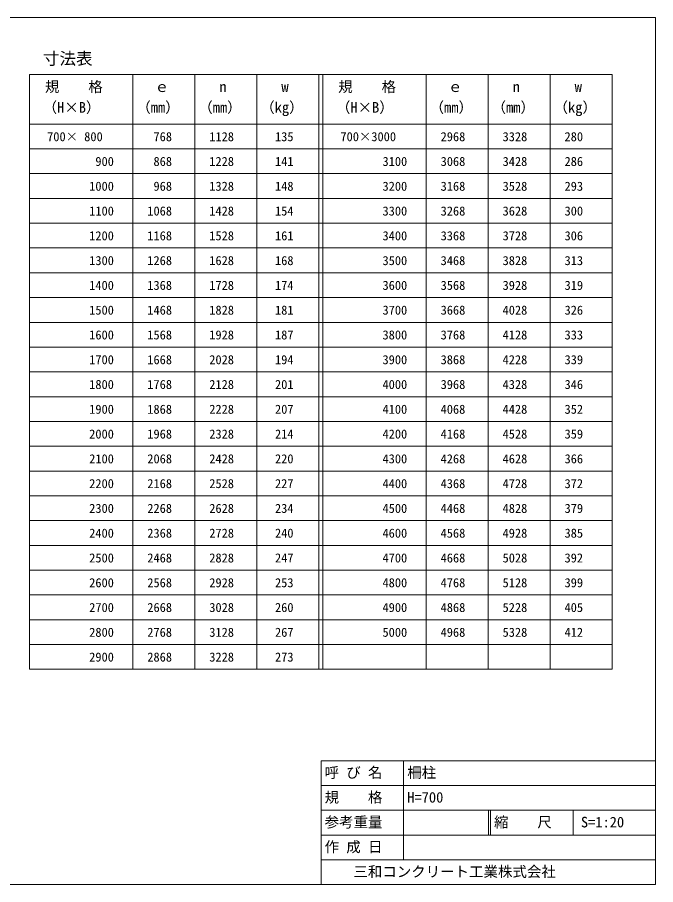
# Model space of a CAD drawing. Units: millimetres, scale not verified. Extents: x -90820 to 31671, y 1380 to 22380.
# Drawn here: x 16220 to 31671, y 1380 to 22380 of the extents above; entities that cross this region are included whole.
import ezdxf
from ezdxf.enums import TextEntityAlignment as Align

# ---------------------------------------------------------------- set-up
doc = ezdxf.new("R2010")
doc.units = ezdxf.units.MM
doc.header["$LTSCALE"] = 40
doc.layers.add('D-MTR-FRAM（材料表図枠）', color=2, linetype='Continuous', lineweight=18)
doc.layers.add('D-TTL(外枠）', color=2, linetype='Continuous', lineweight=18)
for name, color, linetype in [('D-MTR-TXT(文字列）', 7, 'Continuous'), ('D-MTR（材料表タイトル）', 7, 'Continuous'), ('D-TTL-TXT（文字）', 7, 'Continuous')]:
    doc.layers.add(name, color=color, linetype=linetype)
doc.styles.add('ＭＳ ゴシック', font='')
doc.styles.get('ＭＳ ゴシック').set_extended_font_data('MS Gothic')

msp = doc.modelspace()

# ---------------------------------------------------------------- linework, layer by layer
at = {"layer": 'D-MTR-FRAM（材料表図枠）'}
for p, q in [((16517.45, 20995.51), (30617.45, 20995.51)), ((16517.45, 6595.51), (16517.45, 20995.51)), ((19017.45, 6595.51), (19017.45, 20995.51)), ((20517.45, 6595.51), (20517.45, 20995.51)), ((22017.45, 6595.51), (22017.45, 20995.51)), ((23517.45, 6595.51), (23517.45, 20995.51)), ((23617.45, 6595.51), (23617.45, 20995.51)), ((26117.45, 6595.51), (26117.45, 20995.51)), ((27617.45, 6595.51), (27617.45, 20995.51)), ((29117.45, 6595.51), (29117.45, 20995.51)), ((30617.45, 6595.51), (30617.45, 20995.51)), ((16517.45, 19795.51), (30617.45, 19795.51)), ((16517.45, 19195.51), (30617.45, 19195.51)), ((16517.45, 18595.51), (30617.45, 18595.51)), ((16517.45, 17995.51), (30617.45, 17995.51)), ((16517.45, 17395.51), (30617.45, 17395.51)), ((16517.45, 16795.51), (30617.45, 16795.51)), ((16517.45, 16195.51), (30617.45, 16195.51)), ((16517.45, 15595.51), (30617.45, 15595.51)), ((16517.45, 14995.51), (30617.45, 14995.51)), ((16517.45, 14395.51), (30617.45, 14395.51)), ((16517.45, 13795.51), (30617.45, 13795.51)), ((16517.45, 13195.51), (30617.45, 13195.51)), ((16517.45, 12595.51), (30617.45, 12595.51)), ((16517.45, 11995.51), (30617.45, 11995.51)), ((16517.45, 11395.51), (30617.45, 11395.51)), ((16517.45, 10795.51), (30617.45, 10795.51)), ((16517.45, 10195.51), (30617.45, 10195.51)), ((16517.45, 9595.51), (30617.45, 9595.51)), ((16517.45, 8995.51), (30617.45, 8995.51)), ((16517.45, 8395.51), (30617.45, 8395.51)), ((16517.45, 7795.51), (30617.45, 7795.51)), ((16517.45, 7195.51), (30617.45, 7195.51)), ((16517.45, 6595.51), (30617.45, 6595.51))]:
    msp.add_line(p, q, dxfattribs=at)
at = {"layer": 'D-TTL(外枠）'}
for p, q in [((1971.41, 22380.23), (31671.41, 22380.23)), ((31671.41, 1380.23), (31671.41, 22380.23)), ((23571.41, 4380.23), (23571.41, 1380.23)), ((23571.41, 4380.23), (31671.41, 4380.23)), ((25571.41, 4380.23), (25571.41, 1980.23)), ((23571.41, 3780.23), (31671.41, 3780.23)), ((23571.41, 3180.23), (31671.41, 3180.23)), ((27621.41, 3180.23), (27621.41, 2580.23)), ((27671.41, 3180.23), (27671.41, 2580.23)), ((29671.41, 3180.23), (29671.41, 2580.23)), ((23570.46, 2580.23), (31671.41, 2580.23)), ((23571.41, 1980.23), (31671.41, 1980.23)), ((31671.41, 1380.23), (1971.41, 1380.23)), ((1971.41, 1380.23), (31671.41, 1380.23))]:
    msp.add_line(p, q, dxfattribs=at)

# ---------------------------------------------------------------- texts
at = {"layer": 'D-MTR-TXT(文字列）', "style": 'ＭＳ ゴシック'}
for s, height, p in [('規\u3000  格', 256.6, (16888.1, 20495.51)), ('規\u3000  格', 256.6, (23988.1, 20495.51)), ('ｅ', 256.6, (19543.49, 20495.51)), ('n', 256.6, (21111.38, 20495.51)), ('w', 256.6, (22611.38, 20495.51)), ('ｅ', 256.6, (26643.49, 20495.51)), ('n', 256.6, (28211.38, 20495.51)), ('w', 256.6, (29711.38, 20495.51)), ('（H×B）', 256.6, (16832.9, 19995.51)), ('（mm）', 256.6, (19100.29, 19995.51)), ('（mm）', 256.6, (20600.29, 19995.51)), ('（kg）', 256.6, (22100.29, 19995.51)), ('（H×B）', 256.6, (23932.9, 19995.51)), ('（mm）', 256.6, (26200.29, 19995.51)), ('（mm）', 256.6, (27700.29, 19995.51)), ('（kg）', 256.6, (29200.29, 19995.51)), (' 700× 800', 219.9, (16791.47, 19315.51)), (' 768', 219.9, (19366.05, 19315.51)), ('1128', 219.9, (20866.05, 19315.51)), ('135', 219.9, (22457.01, 19315.51)), (' 700×3000', 219.9, (23891.47, 19315.51)), ('2968', 219.9, (26466.05, 19315.51)), ('3328', 219.9, (27966.05, 19315.51)), ('280', 219.9, (29466.05, 19315.51)), (' 900', 219.9, (17959.32, 18715.51)), (' 868', 219.9, (19366.05, 18715.51)), ('1228', 219.9, (20866.05, 18715.51)), ('141', 219.9, (22457.01, 18715.51)), ('3100', 219.9, (25059.32, 18715.51)), ('3068', 219.9, (26466.05, 18715.51)), ('3428', 219.9, (27966.05, 18715.51)), ('286', 219.9, (29466.05, 18715.51)), ('1000', 219.9, (17959.32, 18115.51)), (' 968', 219.9, (19366.05, 18115.51)), ('1328', 219.9, (20866.05, 18115.51)), ('148', 219.9, (22457.01, 18115.51)), ('3200', 219.9, (25059.32, 18115.51)), ('3168', 219.9, (26466.05, 18115.51)), ('3528', 219.9, (27966.05, 18115.51)), ('293', 219.9, (29466.05, 18115.51)), ('1100', 219.9, (17959.32, 17515.51)), ('1068', 219.9, (19366.05, 17515.51)), ('1428', 219.9, (20866.05, 17515.51)), ('154', 219.9, (22457.01, 17515.51)), ('3300', 219.9, (25059.32, 17515.51)), ('3268', 219.9, (26466.05, 17515.51)), ('3628', 219.9, (27966.05, 17515.51)), ('300', 219.9, (29466.05, 17515.51)), ('1200', 219.9, (17959.32, 16915.51)), ('1168', 219.9, (19366.05, 16915.51)), ('1528', 219.9, (20866.05, 16915.51)), ('161', 219.9, (22457.01, 16915.51)), ('3400', 219.9, (25059.32, 16915.51)), ('3368', 219.9, (26466.05, 16915.51)), ('3728', 219.9, (27966.05, 16915.51)), ('306', 219.9, (29466.05, 16915.51)), ('1300', 219.9, (17959.32, 16315.51)), ('1268', 219.9, (19366.05, 16315.51)), ('1628', 219.9, (20866.05, 16315.51)), ('168', 219.9, (22457.01, 16315.51)), ('3500', 219.9, (25059.32, 16315.51)), ('3468', 219.9, (26466.05, 16315.51)), ('3828', 219.9, (27966.05, 16315.51)), ('313', 219.9, (29466.05, 16315.51)), ('1400', 219.9, (17959.32, 15715.51)), ('1368', 219.9, (19366.05, 15715.51)), ('1728', 219.9, (20866.05, 15715.51)), ('174', 219.9, (22457.01, 15715.51)), ('3600', 219.9, (25059.32, 15715.51)), ('3568', 219.9, (26466.05, 15715.51)), ('3928', 219.9, (27966.05, 15715.51)), ('319', 219.9, (29466.05, 15715.51)), ('1500', 219.9, (17959.32, 15115.51)), ('1468', 219.9, (19366.05, 15115.51)), ('1828', 219.9, (20866.05, 15115.51)), ('181', 219.9, (22457.01, 15115.51)), ('3700', 219.9, (25059.32, 15115.51)), ('3668', 219.9, (26466.05, 15115.51)), ('4028', 219.9, (27966.05, 15115.51)), ('326', 219.9, (29466.05, 15115.51)), ('1600', 219.9, (17959.32, 14515.51)), ('1568', 219.9, (19366.05, 14515.51)), ('1928', 219.9, (20866.05, 14515.51)), ('187', 219.9, (22457.01, 14515.51)), ('3800', 219.9, (25059.32, 14515.51)), ('3768', 219.9, (26466.05, 14515.51)), ('4128', 219.9, (27966.05, 14515.51)), ('333', 219.9, (29466.05, 14515.51)), ('1700', 219.9, (17959.32, 13915.51)), ('1668', 219.9, (19366.05, 13915.51)), ('2028', 219.9, (20866.05, 13915.51)), ('194', 219.9, (22457.01, 13915.51)), ('3900', 219.9, (25059.32, 13915.51)), ('3868', 219.9, (26466.05, 13915.51)), ('4228', 219.9, (27966.05, 13915.51)), ('339', 219.9, (29466.05, 13915.51)), ('1800', 219.9, (17959.32, 13315.51)), ('1768', 219.9, (19366.05, 13315.51)), ('2128', 219.9, (20866.05, 13315.51)), ('201', 219.9, (22457.01, 13315.51)), ('4000', 219.9, (25059.32, 13315.51)), ('3968', 219.9, (26466.05, 13315.51)), ('4328', 219.9, (27966.05, 13315.51)), ('346', 219.9, (29466.05, 13315.51)), ('1900', 219.9, (17959.32, 12715.51)), ('1868', 219.9, (19366.05, 12715.51)), ('2228', 219.9, (20866.05, 12715.51)), ('207', 219.9, (22457.01, 12715.51)), ('4100', 219.9, (25059.32, 12715.51)), ('4068', 219.9, (26466.05, 12715.51)), ('4428', 219.9, (27966.05, 12715.51)), ('352', 219.9, (29466.05, 12715.51)), ('2000', 219.9, (17959.32, 12115.51)), ('1968', 219.9, (19366.05, 12115.51)), ('2328', 219.9, (20866.05, 12115.51)), ('214', 219.9, (22457.01, 12115.51)), ('4200', 219.9, (25059.32, 12115.51)), ('4168', 219.9, (26466.05, 12115.51)), ('4528', 219.9, (27966.05, 12115.51)), ('359', 219.9, (29466.05, 12115.51)), ('2100', 219.9, (17959.32, 11515.51)), ('2068', 219.9, (19366.05, 11515.51)), ('2428', 219.9, (20866.05, 11515.51)), ('220', 219.9, (22457.01, 11515.51)), ('4300', 219.9, (25059.32, 11515.51)), ('4268', 219.9, (26466.05, 11515.51)), ('4628', 219.9, (27966.05, 11515.51)), ('366', 219.9, (29466.05, 11515.51)), ('2200', 219.9, (17959.32, 10915.51)), ('2168', 219.9, (19366.05, 10915.51)), ('2528', 219.9, (20866.05, 10915.51)), ('227', 219.9, (22457.01, 10915.51)), ('4400', 219.9, (25059.32, 10915.51)), ('4368', 219.9, (26466.05, 10915.51)), ('4728', 219.9, (27966.05, 10915.51)), ('372', 219.9, (29466.05, 10915.51)), ('2300', 219.9, (17959.32, 10315.51)), ('2268', 219.9, (19366.05, 10315.51)), ('2628', 219.9, (20866.05, 10315.51)), ('234', 219.9, (22457.01, 10315.51)), ('4500', 219.9, (25059.32, 10315.51)), ('4468', 219.9, (26466.05, 10315.51)), ('4828', 219.9, (27966.05, 10315.51)), ('379', 219.9, (29466.05, 10315.51)), ('2400', 219.9, (17959.32, 9715.51)), ('2368', 219.9, (19366.05, 9715.51)), ('2728', 219.9, (20866.05, 9715.51)), ('240', 219.9, (22457.01, 9715.51)), ('4600', 219.9, (25059.32, 9715.51)), ('4568', 219.9, (26466.05, 9715.51)), ('4928', 219.9, (27966.05, 9715.51)), ('385', 219.9, (29466.05, 9715.51)), ('2500', 219.9, (17959.32, 9115.51)), ('2468', 219.9, (19366.05, 9115.51)), ('2828', 219.9, (20866.05, 9115.51)), ('247', 219.9, (22457.01, 9115.51)), ('4700', 219.9, (25059.32, 9115.51)), ('4668', 219.9, (26466.05, 9115.51)), ('5028', 219.9, (27966.05, 9115.51)), ('392', 219.9, (29466.05, 9115.51)), ('2600', 219.9, (17959.32, 8515.51)), ('2568', 219.9, (19366.05, 8515.51)), ('2928', 219.9, (20866.05, 8515.51)), ('253', 219.9, (22457.01, 8515.51)), ('4800', 219.9, (25059.32, 8515.51)), ('4768', 219.9, (26466.05, 8515.51)), ('5128', 219.9, (27966.05, 8515.51)), ('399', 219.9, (29466.05, 8515.51)), ('2700', 219.9, (17959.32, 7915.51)), ('2668', 219.9, (19366.05, 7915.51)), ('3028', 219.9, (20866.05, 7915.51)), ('260', 219.9, (22457.01, 7915.51)), ('4900', 219.9, (25059.32, 7915.51)), ('4868', 219.9, (26466.05, 7915.51)), ('5228', 219.9, (27966.05, 7915.51)), ('405', 219.9, (29466.05, 7915.51)), ('2800', 219.9, (17959.32, 7315.51)), ('2768', 219.9, (19366.05, 7315.51)), ('3128', 219.9, (20866.05, 7315.51)), ('267', 219.9, (22457.01, 7315.51)), ('5000', 219.9, (25059.32, 7315.51)), ('4968', 219.9, (26466.05, 7315.51)), ('5328', 219.9, (27966.05, 7315.51)), ('412', 219.9, (29466.05, 7315.51)), ('2900', 219.9, (17959.32, 6715.51)), ('2868', 219.9, (19366.05, 6715.51)), ('3228', 219.9, (20866.05, 6715.51)), ('273', 219.9, (22457.01, 6715.51))]:
    msp.add_text(s, height=height, dxfattribs=at).set_placement(p, align=Align.BOTTOM_LEFT)
at = {"layer": 'D-MTR（材料表タイトル）', "style": 'ＭＳ ゴシック'}
msp.add_text('寸法表', height=293.3, dxfattribs=at).set_placement((16839.86, 21148.03), align=Align.BOTTOM_LEFT)
at = {"layer": 'D-TTL-TXT（文字）', "style": 'ＭＳ ゴシック'}
for s, p in [('呼 び 名', (23658.87, 3889.69)), ('柵柱', (25658.87, 3889.69)), ('規    格', (23658.87, 3289.69)), ('H=700', (25658.87, 3289.69)), ('参考重量', (23658.87, 2689.69)), ('縮\u3000  尺', (27758.87, 2689.69)), ('S=1:20', (29861.9, 2689.69)), ('作 成 日', (23658.87, 2089.69)), ('三和コンクリート工業株式会社', (24355.19, 1489.69))]:
    msp.add_text(s, height=256.6, dxfattribs=at).set_placement(p, align=Align.BOTTOM_LEFT)

doc.saveas('drawing.dxf')
